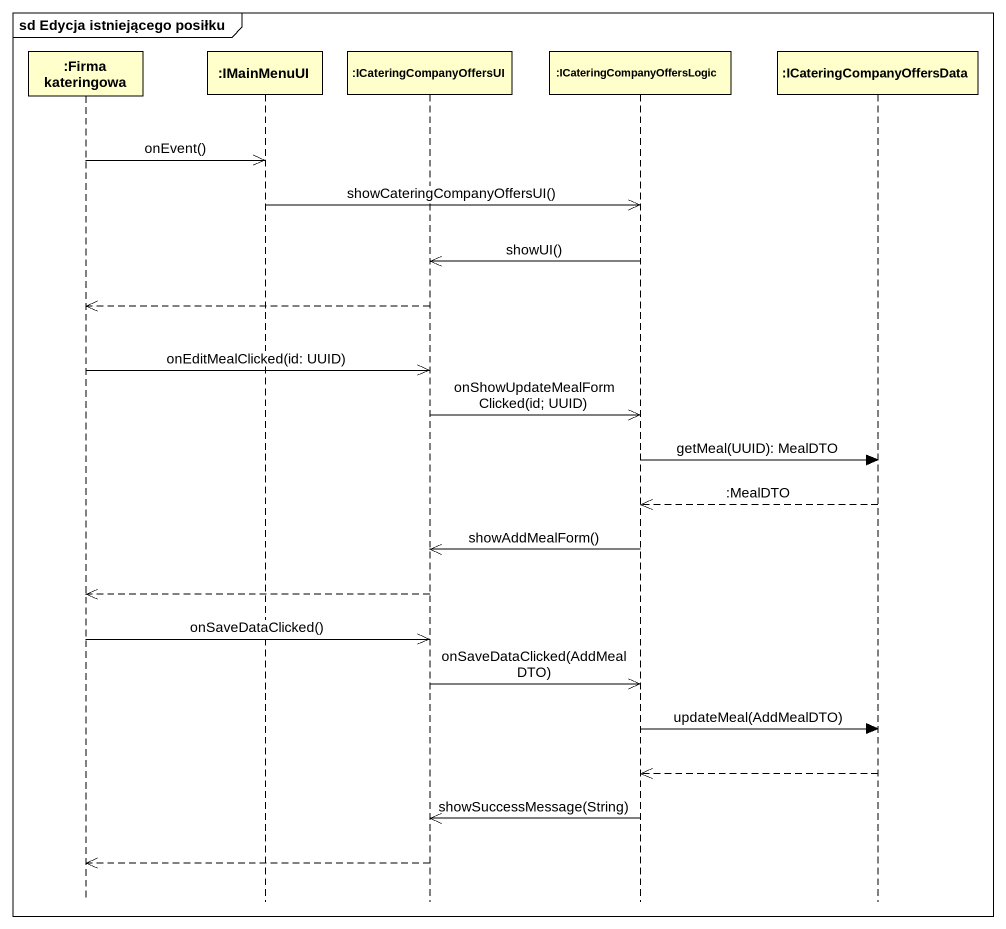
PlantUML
@startuml
mainframe sd Edycja istniejącego posiłku
hide footbox
participant ":Firma kateringowa" as Firma_kateringowa
participant ":IMainMenuUI" as IMainMenuUI
participant ":ICateringCompanyOffersUI" as ICateringCompanyOffersUI
participant ":ICateringCompanyOffersLogic" as ICateringCompanyOffersLogic
participant ":ICateringCompanyOffersData" as ICateringCompanyOffersData

Firma_kateringowa ->> IMainMenuUI : onEvent()
IMainMenuUI ->> ICateringCompanyOffersLogic : showCateringCompanyOffersUI()
ICateringCompanyOffersLogic ->> ICateringCompanyOffersUI : showUI()
ICateringCompanyOffersUI -->> Firma_kateringowa
Firma_kateringowa ->> ICateringCompanyOffersUI : onEditMealClicked(id: UUID)
ICateringCompanyOffersUI ->> ICateringCompanyOffersLogic : onShowUpdateMealFormClicked(id; UUID)
ICateringCompanyOffersLogic -> ICateringCompanyOffersData : getMeal(UUID): MealDTO
ICateringCompanyOffersData -->> ICateringCompanyOffersLogic : :MealDTO
ICateringCompanyOffersLogic ->> ICateringCompanyOffersUI : showAddMealForm()
ICateringCompanyOffersUI -->> Firma_kateringowa
Firma_kateringowa ->> ICateringCompanyOffersUI : onSaveDataClicked()
ICateringCompanyOffersUI ->> ICateringCompanyOffersLogic : onSaveDataClicked(AddMealDTO)
ICateringCompanyOffersLogic -> ICateringCompanyOffersData : updateMeal(AddMealDTO)
ICateringCompanyOffersData -->> ICateringCompanyOffersLogic
ICateringCompanyOffersLogic ->> ICateringCompanyOffersUI : showSuccessMessage(String)
ICateringCompanyOffersUI -->> Firma_kateringowa
@enduml
